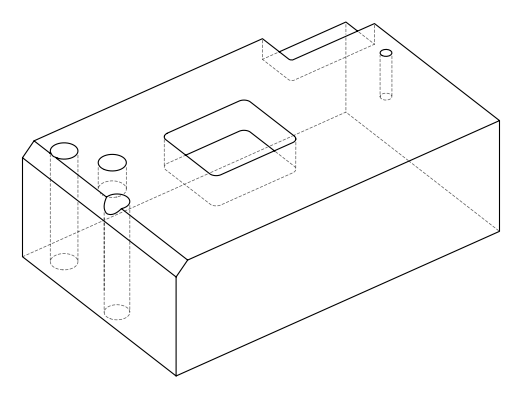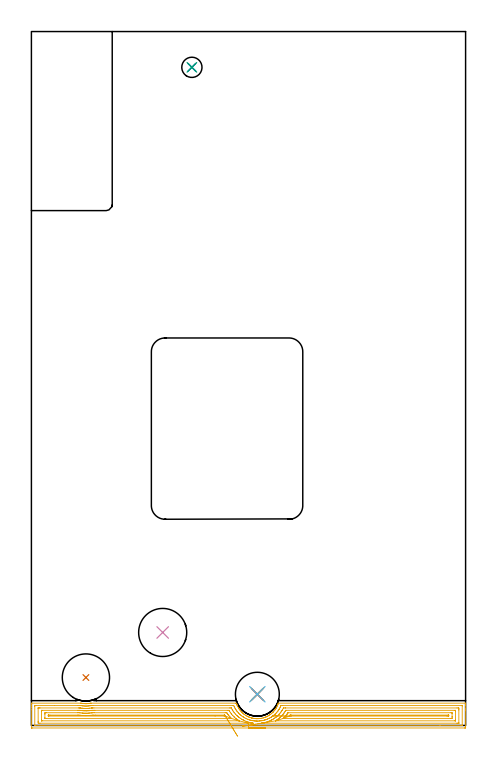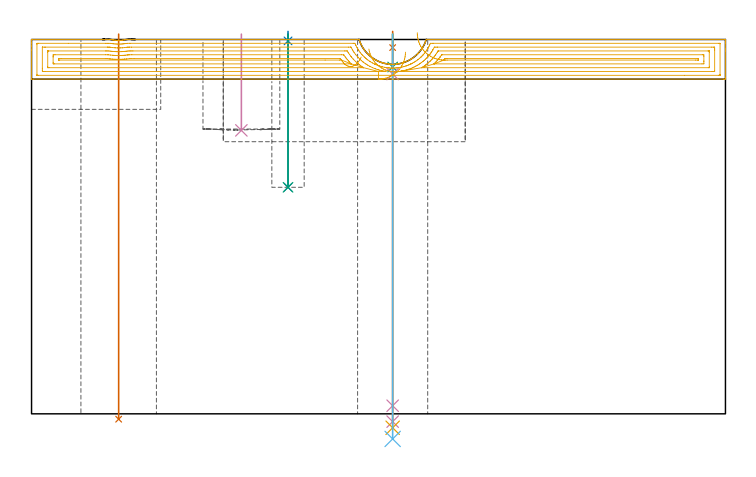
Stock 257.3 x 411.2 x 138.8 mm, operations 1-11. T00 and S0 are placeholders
(PLAN: 13 operations, 11 tool changes, 82.7 min)
(1 SPOT_DRILL | STEP1HOLE | NXT0321_9005460120000 | 0.05 min | 180 mm3)
(2 SPOT_DRILL_1 | STEP1POCKET | NXT0321_9005460120000 | 0.03 min | 2 mm3)
(3 DRILL_BLIND_HOLE_INTO_CENTER | STEP1HOLE | UGT0301_189 | 0.05 min | 237 mm3)
(4 GUN_DRILL_THROUGH_HOLE | STEP1HOLE | UGT0307_002 | 0.63 min | 3632 mm3)
(5 SPADE_DRILL_TO_ENLARGE_THROUGH_HOLE | STEP1HOLE | UGT0306_007 | 0.59 min | 25574 mm3)
(6 DRILL_TO_ENLARGE_THROUGH_HOLE | STEP1HOLE | UGT0301_387 | 0.6 min | 43998 mm3)
(7 INDEXABLE_INSERT_DRILL_THROUGH_HOLE_FROM_SOLID | STEP1HOLE_1 | NXT0302_027 | 0.57 min | 85388 mm3)
(8 DRILL_BLIND_HOLE_INTO_CENTER_1 | STEP1POCKET | UGT0301_189 | 0.23 min | 1923 mm3)
(9 DRILL_TO_ENLARGE_BLIND_HOLE | STEP1POCKET | UGT0301_373 | 0.23 min | 4258 mm3)
(10 INDEXABLE_INSERT_DRILL_BLIND_HOLE_FROM_SOLID | STEP1POCKET_1 | NXT0302_028 | 0.14 min | 21266 mm3)
(11 AREA_MILL | FG_CHAMFER_SURFACE | UGT0205_001 | 12.25 min | 27164 mm3)
(12 MILL_CORNER_NOTCH_RECTANGULAR | CORNER_NOTCH_RECTANGULAR | NXT0201_008 | Follow Part, ap 1.5, ae 75% | 50.61 min | 131548 mm3)
(13 MILL_RECTANGULAR_POCKET | POCKET_RECTANGULAR_STRAIGHT | NXT0201_012 | Follow Part, ap 4, ae 75% | 16.72 min | 363088 mm3)
(TOOL NXT0321_9005460120000 | NC Spot Drill, 142deg, 12mm, Carbide, Uncoated | D12 PA142 FL30 Z2)
(TOOL UGT0301_189 | Twist Drill 6.8 mm | D6.8 PA118 FL66 Z2)
(TOOL UGT0307_002 | Gun Drill 6 mm | D6 PA130 FL24 Z1)
(TOOL UGT0306_007 | Spade Drill 16.5mm | D16.5 PA132 FL10 Z2)
(TOOL UGT0301_387 | Twist Drill 26 mm | D26 PA118 FL165 Z2)
(TOOL NXT0302_027 | Index. Insert Drill 28mm [880-D2800L32-05] | D28 PA176 FL140 Z2)
(TOOL UGT0301_373 | Twist Drill Flat Bottom 12 mm | D12 PA180 FL101 Z2)
(TOOL NXT0302_028 | Index. Insert Drill 28.5mm [880-D2850L32-03] | D28.5 PA176 FL86 Z2)
(TOOL UGT0205_001 | Chamfer Mill 20 x 3 x 45 deg. | D20 FL50 Z2)
(TOOL NXT0201_008 | ENDMILL 6mm [2P460-0600-NA 1630] | D6 FL26 Z6)
(TOOL NXT0201_012 | ENDMILL 16mm [2P460-1600-NA 1630] | D16 FL38 Z6)
(OP 1 SPOT_DRILL)
G17 G21 G94 G90
T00 M6
G54
G17 G0 G90 X133.9 Y18.5 S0 M3
G43 Z148.8 H0
G94 G81 G98 Z135.8 F250. R141.8
G80
M5
M2
(OP 2 SPOT_DRILL_1)
G17 G21 G94 G90
T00 M6
G54
G17 G0 G90 X95.1 Y390. S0 M3
G43 Z148.8 H0
G94 G81 G98 Z138.279 F250. R141.8
G80
M5
M2
(OP 3 DRILL_BLIND_HOLE_INTO_CENTER)
G17 G21 G94 G90
T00 M6
G54
G17 G0 G90 X133.9 Y18.5 S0 M3
G43 Z148.8 H0
G94 G81 G98 Z128.6 F250. R140.8
G80
M5
M2
(OP 4 GUN_DRILL_THROUGH_HOLE)
G17 G21 G94 G90
T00 M6
G54
G17 G0 G90 X133.9 Y18.5 M8
G43 Z148.8 H0
Z136.643
S716 M3
G94 G1 Z126.004 F125. M26
G4 X.084
Z3. F250.
G4 X.084
Z-2.899 F125.
G4 X.084
M5
M9
G0 Z136.643
Z148.8
M2
(OP 5 SPADE_DRILL_TO_ENLARGE_THROUGH_HOLE)
G17 G21 G94 G90
T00 M6
G54
G17 G0 G90 X133.9 Y18.5 S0 M3
G43 Z148.8 H0
G94 G73 G98 Z-5.173 F250. Q15.997 R140.8
G80
M5
M2
(OP 6 DRILL_TO_ENLARGE_THROUGH_HOLE)
G17 G21 G94 G90
T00 M6
G54
G17 G0 G90 X133.9 Y18.5 S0 M3
G43 Z148.8 H0
G94 G73 G98 Z-9.311 F250. Q24.685 R140.8
G80
M5
M2
(OP 7 INDEXABLE_INSERT_DRILL_THROUGH_HOLE_FROM_SOLID)
G17 G21 G94 G90
T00 M6
G54
G17 G0 G90 X32.3 Y28.4 S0 M3
G43 Z148.8 H1
G94 G81 G98 Z-1.989 F250. R140.8
G80
M5
M2
(OP 8 DRILL_BLIND_HOLE_INTO_CENTER_1)
G17 G21 G94 G90
T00 M6
G54
G17 G0 G90 X95.1 Y390. S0 M3
G43 Z148.8 H0
G94 G81 G98 Z84. F250. R140.8
G80
M5
M2
(OP 9 DRILL_TO_ENLARGE_BLIND_HOLE)
G17 G21 G94 G90
T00 M6
G54
G17 G0 G90 X95.1 Y390. S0 M3
G43 Z148.8 H0
G94 G73 G98 Z84. F250. Q10.96 R140.8
G80
M5
M2
(OP 10 INDEXABLE_INSERT_DRILL_BLIND_HOLE_FROM_SOLID)
G17 G21 G94 G90
T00 M6
G54
G17 G0 G90 X77.8 Y55.1 S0 M3
G43 Z148.8 H1
G94 G81 G98 Z105.1 F250. R140.8
G80
M5
M2
(OP 11 AREA_MILL)
G17 G21 G94 G90
T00 M6
G54
G17 G0 G90 X138.65 Y-1.5 S1061 M3
G43 Z148.8 H0
Z134.1
G94 G1 X138.612 Z133.228 F250.
X138.498 Z132.364
X138.309 Z131.512
X138.047 Z130.68
X137.713 Z129.874
X137.31 Z129.1
X136.842 Z128.364
X136.31 Z127.672
X135.721 Z127.029
X135.078 Z126.44
X134.386 Z125.908
X133.65 Z125.44
X132.876 Z125.037
X132.07 Z124.703
X131.238 Z124.441
X130.386 Z124.252
X129.522 Z124.138
X128.65 Z124.1
X0.603
X0.067 Y-1.494 Z124.103
X0.01 Y-1.492 Z124.106
X0. Y-1.429 Z124.168
Y9.348 Z134.943
Y10.789 Z136.385
Y11.971 Z137.566
Y12.951 Z138.55
X0.003 Y13.077 Z138.67
X0.01 Y13.197 Z138.788
X0.157 Y13.2 Z138.8
X29.16 Y13.199 Z138.799
X29.229 Y13.201 Z138.796
X29.421 Y13.183 Z138.778
X29.589 Y13.163 Z138.76
X29.982 Y13.099 Z138.696
X30.05 Y13.089 Z138.683
X30.12 Y13.077 Z138.672
X30.432 Y13.033 Z138.63
X30.565 Y13.015 Z138.611
X30.942 Y12.978 Z138.571
X31.012 Y12.971 Z138.565
X31.362 Y12.949 Z138.544
X31.834 Y12.923 Z138.51
X31.903 Y12.918 Z138.508
X32.17 Z138.507
X32.206 Z138.505
X32.314 Z138.504
X32.376 Z138.505
X32.392 Y12.92
X32.413 Y12.921
X32.623 Y12.919 Z138.51
X32.727
X32.795 Y12.918 Z138.512
X32.961 Y12.924 Z138.522
X33.241 Y12.938 Z138.534
X33.619 Y12.975 Z138.567
X33.687 Y12.981 Z138.573
X34.058 Y13.028 Z138.622
X34.511 Y13.086 Z138.68
X34.578 Y13.094 Z138.691
X34.618 Y13.099 Z138.698
X34.855 Y13.137 Z138.735
X34.989 Y13.161 Z138.759
X35.161 Y13.195 Z138.784
X35.389 Y13.198 Z138.798
X121.065 Y13.2 Z138.8
X121.467 Y13.193 Z138.793
X121.512 Y13.071 Z138.671
X121.592 Y12.846 Z138.443
X121.779 Y12.322 Z137.922
X121.806 Y12.246 Z137.846
X121.881 Y12.052 Z137.651
X121.962 Y11.86 Z137.459
X122.118 Y11.534 Z137.13
X122.202 Y11.356 Z136.955
X122.667 Y10.466 Z136.065
X122.758 Y10.307 Z135.906
X122.854 Y10.15 Z135.75
X123.097 Y9.785 Z135.384
X123.237 Y9.576 Z135.175
X123.486 Y9.229 Z134.828
X123.746 Y8.887 Z134.487
X123.821 Y8.796 Z134.396
X123.911 Y8.686 Z134.285
X124.268 Y8.279 Z133.876
X124.494 Y8.036 Z133.632
X124.637 Y7.881 Z133.479
X124.724 Y7.796 Z133.394
X124.773 Y7.75 Z133.347
X124.935 Y7.599 Z133.194
X125.081 Y7.461 Z133.058
X125.122 Y7.423 Z133.02
X125.529 Y7.059 Z132.657
X125.581 Y7.016 Z132.614
X125.713 Y6.905 Z132.504
X125.799 Y6.838 Z132.438
X126.063 Y6.634 Z132.234
X126.419 Y6.374 Z131.973
X126.954 Y6.016 Z131.613
X127.227 Y5.85 Z131.448
X127.312 Y5.799 Z131.397
X127.756 Y5.551 Z131.15
X127.822 Y5.517 Z131.116
X128.204 Y5.321 Z130.917
X128.617 Y5.125 Z130.724
X128.698 Y5.09 Z130.69
X128.855 Y5.023 Z130.621
X129.096 Y4.926 Z130.523
X129.273 Y4.86 Z130.457
X129.54 Y4.762 Z130.357
X129.765 Y4.684 Z130.284
X129.987 Y4.612 Z130.205
X130.238 Y4.538 Z130.131
X130.432 Y4.481 Z130.074
X130.584 Y4.441 Z130.037
X130.769 Y4.392 Z129.99
X130.879 Y4.365 Z129.961
X131.455 Y4.235 Z129.834
X131.613 Y4.205 Z129.804
X131.71 Y4.189 Z129.789
X131.773 Y4.18 Z129.778
X132.219 Y4.126 Z129.718
X132.313 Y4.113 Z129.709
X132.401 Y4.101 Z129.698
X132.484 Y4.091 Z129.688
X132.662 Y4.07 Z129.663
X133.108 Y4.03 Z129.626
X133.344 Y4.018 Z129.614
X133.415 Y4.015 Z129.608
X133.47 Y4.013 Z129.604
X133.666 Y4.006 Z129.596
X133.95 Y4.007
X134.167 Z129.604
X134.38 Y4.015 Z129.613
X134.446 Y4.018 Z129.616
X135.338 Y4.091 Z129.686
X135.342 Z129.687
X135.434 Y4.101 Z129.7
X135.488 Y4.107 Z129.706
X135.784 Y4.144 Z129.742
X136.229 Y4.216 Z129.81
X136.345 Y4.237 Z129.832
X137.121 Y4.414 Z130.011
X137.513 Y4.519 Z130.118
X137.568 Y4.533 Z130.133
X138.013 Y4.673 Z130.273
X138.485 Y4.842 Z130.442
X138.912 Y5.011 Z130.607
X139.065 Y5.076 Z130.674
X139.181 Y5.126 Z130.723
X139.804 Y5.426 Z131.025
X140.244 Y5.662 Z131.26
X140.408 Y5.756 Z131.354
X140.688 Y5.917 Z131.515
X140.849 Y6.016 Z131.614
X141.142 Y6.211 Z131.809
X141.217 Y6.261 Z131.859
X141.579 Y6.516 Z132.115
X142.084 Y6.905 Z132.505
X142.471 Y7.231 Z132.83
X143.071 Y7.795 Z133.395
X143.139 Y7.864 Z133.464
X143.306 Y8.036 Z133.632
X143.363 Y8.093 Z133.691
X143.883 Y8.686 Z134.284
X144.265 Y9.161 Z134.76
X144.399 Y9.348 Z134.944
X144.564 Y9.576 Z135.174
X144.857 Y10.018 Z135.616
X144.983 Y10.222 Z135.819
X145.146 Y10.485 Z136.083
X145.598 Y11.356 Z136.955
X145.872 Y11.971 Z137.568
X145.995 Y12.246 Z137.845
X146.038 Y12.351 Z137.951
X146.21 Y12.846 Z138.44
X146.274 Y13.023 Z138.619
X146.343 Y13.197 Z138.789
X146.496 Y13.2 Z138.8
X257.143
X257.29 Y13.197 Z138.788
X257.296 Y13.142 Z138.733
X257.299 Y13.076 Z138.668
X257.3 Y12.95 Z138.55
Y12.588 Z138.187
Y11.971 Z137.566
Y9.914 Z135.512
Y9.348 Z134.943
Y8.757 Z134.352
Y-0.863 Z124.734
X257.296 Y-1.146 Z124.451
X257.29 Y-1.493 Z124.104
X257.054 Y-1.497 Z124.102
X256.697 Y-1.5 Z124.1
X128.65
Y-0.086 Z125.514
X2.388 Y-0.085 Z125.515
X2.197 Y-0.084 Z125.516
X2.046 Y-0.08 Z125.52
X2.015 Y-0.079 Z125.521
X2.009 Y-0.061 Z125.539
X2.005 Y-0.035 Z125.565
X2.001 Y0.108 Z125.708
X2. Y11.477 Z137.077
X2.002 Y11.604 Z137.204
X2.006 Y11.705 Z137.305
X2.01 Y11.768 Z137.368
X2.039 Y11.779 Z137.379
X2.388 Y11.783 Z137.383
X2.579 Y11.785 Z137.385
X13.637
X27.563
X28.265 Y11.784 Z137.384
X28.458 Y11.783 Z137.383
X29.157 Y11.773 Z137.373
X29.392 Y11.741 Z137.341
X30.05 Y11.651 Z137.251
X30.423 Y11.606 Z137.206
X30.942 Y11.56 Z137.16
X31.392 Y11.53 Z137.13
X31.834 Y11.507 Z137.107
X32.311 Y11.504 Z137.104
X32.727 Y11.507 Z137.107
X33.184 Y11.523 Z137.123
X33.619 Y11.552 Z137.152
X34.01 Y11.588 Z137.188
X34.511 Y11.65 Z137.25
X34.802 Y11.687 Z137.287
X35.404 Y11.768 Z137.368
X35.602 Y11.777 Z137.377
X36.296 Y11.783 Z137.383
X36.487 Y11.784 Z137.384
X119.281 Y11.785 Z137.385
X119.471
X119.821 Y11.78 Z137.38
X119.902 Y11.779 Z137.379
X120.173 Y11.185 Z136.785
X120.215 Y11.097 Z136.697
X120.252 Y11.019 Z136.619
X120.67 Y10.222 Z135.822
X120.808 Y9.964 Z135.564
X121.065 Y9.522 Z135.122
X121.179 Y9.348 Z134.948
X121.391 Y9.029 Z134.629
X121.798 Y8.473 Z134.073
X121.958 Y8.263 Z133.863
X122.522 Y7.599 Z133.199
X122.85 Y7.24 Z132.84
X123.373 Y6.724 Z132.324
X123.742 Y6.384 Z131.984
X124.03 Y6.132 Z131.732
X124.38 Y5.85 Z131.45
X124.635 Y5.654 Z131.254
X125.373 Y5.126 Z130.726
X125.527 Y5.024 Z130.624
X125.605 Y4.975 Z130.575
X126.419 Y4.503 Z130.103
X127.19 Y4.101 Z129.701
X127.312 Y4.042 Z129.642
X127.427 Y3.988 Z129.588
X128.204 Y3.666 Z129.266
X128.913 Y3.406 Z129.006
X129.096 Y3.344 Z128.944
X129.148 Y3.327 Z128.927
X129.485 Y3.226 Z128.826
X129.988 Y3.091 Z128.691
X130.175 Y3.044 Z128.644
X130.881 Y2.887 Z128.487
X131.305 Y2.811 Z128.411
X131.773 Y2.748 Z128.348
X132.335 Y2.676 Z128.276
X132.509 Y2.658 Z128.258
X132.665 Y2.646 Z128.246
X133.299 Y2.605 Z128.205
X133.558 Y2.593 Z128.193
X133.707 Y2.59 Z128.19
X133.8
X134.45 Y2.608 Z128.208
X135.04 Y2.648 Z128.248
X135.342 Y2.673 Z128.273
X135.855 Y2.724 Z128.324
X136.235 Y2.772 Z128.372
X136.634 Y2.835 Z128.435
X137.127 Y2.934 Z128.534
X137.369 Y2.989 Z128.589
X138.019 Y3.144 Z128.744
X138.086 Y3.161 Z128.761
X138.325 Y3.226 Z128.826
X138.83 Y3.386 Z128.986
X138.912 Y3.413 Z129.013
X139.422 Y3.601 Z129.201
X139.804 Y3.75 Z129.35
X140.056 Y3.854 Z129.454
X140.606 Y4.101 Z129.701
X140.679 Y4.135 Z129.735
X140.696 Y4.144 Z129.744
X141.249 Y4.434 Z130.034
X141.589 Y4.619 Z130.219
X141.818 Y4.751 Z130.351
X142.195 Y4.975 Z130.575
X142.367 Y5.087 Z130.687
X142.481 Y5.163 Z130.763
X143.165 Y5.646 Z131.246
X143.428 Y5.85 Z131.45
X143.879 Y6.228 Z131.828
X144.265 Y6.568 Z132.168
X144.348 Y6.644 Z132.244
X144.432 Y6.724 Z132.324
X144.793 Y7.082 Z132.682
X145.158 Y7.459 Z133.059
X145.225 Y7.533 Z133.133
X145.282 Y7.599 Z133.199
X145.63 Y8.01 Z133.61
X146.029 Y8.494 Z134.094
X146.05 Y8.522 Z134.122
X146.39 Y9.015 Z134.615
X146.615 Y9.348 Z134.948
X146.742 Y9.544 Z135.144
X146.942 Y9.864 Z135.464
X147.071 Y10.096 Z135.696
X147.138 Y10.222 Z135.822
X147.369 Y10.679 Z136.279
X147.573 Y11.097 Z136.697
X147.656 Y11.272 Z136.872
X147.835 Y11.665 Z137.265
X147.891 Y11.773 Z137.373
X147.931 Y11.779 Z137.379
X148.029 Y11.781 Z137.381
X148.727 Y11.785 Z137.385
X148.917 Y11.786 Z137.386
X254.912 Y11.785 Z137.385
X255.103 Y11.784 Z137.384
X255.254 Y11.78 Z137.38
X255.285 Y11.779 Z137.379
X255.291 Y11.761 Z137.361
X255.294 Y11.735 Z137.335
X255.299 Y11.592 Z137.192
X255.3 Y0.223 Z125.823
X255.298 Y0.096 Z125.696
X255.294 Y-0.005 Z125.595
X255.29 Y-0.069 Z125.531
X255.261 Y-0.079 Z125.521
X254.912 Y-0.083 Z125.517
X254.722 Y-0.085 Z125.515
X242.095 Y-0.086 Z125.514
X128.65
Y1.328 Z126.928
X5.065 Y1.329 Z126.929
X4.323 Y1.33 Z126.93
X4.173 Y1.332 Z126.932
X4.03 Y1.335 Z126.935
X4.01 Y1.477 Z127.077
X4.004 Y1.643 Z127.243
X4. Y2.352 Z127.952
Y2.521 Z128.121
X4.001 Y10.222 Z135.822
X4.003 Y10.307 Z135.907
X4.007 Y10.349 Z135.949
X4.01 Y10.364 Z135.964
X4.026 Y10.366 Z135.966
X4.173 Y10.369 Z135.969
X4.913 Y10.371 Z135.971
X5.065
X28.114
X28.265 Y10.37 Z135.97
X28.636 Y10.365 Z135.965
X28.822 Y10.361 Z135.961
X29.032 Y10.345 Z135.945
X29.157 Y10.33 Z135.93
X29.94 Y10.222 Z135.822
X30.05 Y10.21 Z135.81
X30.064 Y10.208 Z135.808
X30.942 Y10.136 Z135.736
X31.037 Y10.129 Z135.729
X31.834 Y10.092 Z135.692
X31.97 Y10.089 Z135.689
X32.727 Y10.091 Z135.691
X32.858 Y10.094 Z135.694
X33.619 Y10.128 Z135.728
X33.709 Y10.134 Z135.734
X34.511 Y10.209 Z135.809
X34.524 Y10.21 Z135.81
X35.404 Y10.327 Z135.927
X35.594 Y10.35 Z135.95
X35.775 Y10.363 Z135.963
X36.147 Y10.368 Z135.968
X36.296 Y10.369 Z135.969
X37.038 Y10.37 Z135.97
X117.496 Y10.371 Z135.971
X118.239 Y10.369 Z135.969
X118.388 Y10.366 Z135.966
X118.433 Y10.365 Z135.965
X118.476 Y10.314 Z135.914
X119.005 Y9.348 Z134.948
X119.281 Y8.888 Z134.488
X119.56 Y8.473 Z134.073
X120.173 Y7.613 Z133.213
X120.184 Y7.599 Z133.199
X120.217 Y7.556 Z133.156
X120.938 Y6.724 Z132.324
X121.065 Y6.584 Z132.184
X121.801 Y5.85 Z131.45
X121.958 Y5.701 Z131.301
X122.348 Y5.355 Z130.955
X122.794 Y4.975 Z130.575
X122.85 Y4.93 Z130.53
X123.078 Y4.752 Z130.352
X123.742 Y4.284 Z129.884
X124.009 Y4.101 Z129.701
X124.635 Y3.712 Z129.312
X125.487 Y3.226 Z128.826
X125.527 Y3.205 Z128.805
X125.574 Y3.181 Z128.781
X126.419 Y2.772 Z128.372
X127.243 Y2.419 Z128.019
X127.312 Y2.393 Z127.993
X127.426 Y2.352 Z127.952
X128.204 Y2.084 Z127.684
X128.606 Y1.958 Z127.558
X129.096 Y1.822 Z127.422
X129.826 Y1.637 Z127.237
X129.988 Y1.601 Z127.201
X130.571 Y1.477 Z127.077
X130.881 Y1.424 Z127.024
X130.946 Y1.414 Z127.014
X131.125 Y1.388 Z126.988
X131.27 Y1.366 Z126.966
X131.466 Y1.335 Z126.935
X131.033 Y1.329 Z126.929
X128.65 Y1.328 Z126.928
X123.126 Y2.748 Z128.348
X123.12 Y2.747 Z128.347
X123.086 Y2.744 Z128.344
X123.022 Y2.743 Z128.343
X122.85
X6.451
X6.129 Y2.744 Z128.344
X6.075 Y2.745 Z128.345
X6.02 Y2.749 Z128.349
X6.01 Y2.753 Z128.353
X6.006 Y2.772 Z128.372
X6.003 Y2.817 Z128.417
X6. Y3.185 Z128.785
Y8.473 Z134.073
X6.003 Y8.89 Z134.49
X6.007 Y8.941 Z134.541
X6.01 Y8.949 Z134.549
X6.02 Y8.951 Z134.551
X6.06 Y8.954 Z134.554
X6.191 Y8.956 Z134.556
X6.356 Y8.957 Z134.557
X27.373 Y8.956 Z134.556
X27.773
X28.265 Y8.952 Z134.552
X28.673 Y8.948 Z134.548
X29.157 Y8.889 Z134.489
X29.691 Y8.825 Z134.425
X30.05 Y8.79 Z134.39
X30.673 Y8.737 Z134.337
X30.942 Y8.719 Z134.319
X31.619 Y8.685 Z134.285
X31.834 Y8.678 Z134.278
X32.52 Y8.676 Z134.276
X32.727 Y8.679 Z134.279
X33.386 Y8.702 Z134.302
X33.619 Y8.714 Z134.314
X34.219 Y8.759 Z134.359
X34.511 Y8.787 Z134.387
X35.026 Y8.843 Z134.443
X35.404 Y8.887 Z134.487
X35.822 Y8.938 Z134.538
X36.296 Y8.949 Z134.549
X36.699 Y8.953 Z134.553
X37.188 Y8.955 Z134.555
X37.588 Y8.956 Z134.556
X116.111 Y8.957 Z134.557
X116.604 Y8.955 Z134.555
X117.008 Y8.952 Z134.552
X117.059 Y8.949 Z134.549
X117.353 Y8.473 Z134.073
X117.496 Y8.245 Z133.845
X117.947 Y7.599 Z133.199
X118.388 Y6.987 Z132.587
X118.602 Y6.724 Z132.324
X119.281 Y5.926 Z131.526
X119.352 Y5.85 Z131.45
X120.173 Y5.019 Z130.619
X120.22 Y4.975 Z130.575
X121.065 Y4.234 Z129.834
X121.227 Y4.101 Z129.701
X121.635 Y3.783 Z129.383
X121.958 Y3.548 Z129.148
X122.415 Y3.226 Z128.826
X122.85 Y2.934 Z128.534
X123.029 Y2.816 Z128.416
X123.117 Y2.756 Z128.356
X123.126 Y2.748 Z128.348
X118.566 Y4.162 Z129.762
X118.564 Y4.161 Z129.761
X118.53 Y4.159 Z129.759
X118.388 Y4.157 Z129.757
X118.331
X8.577
X8.205 Y4.161 Z129.761
X8.027 Y4.164 Z129.764
X8.01 Y4.261 Z129.861
X8.002 Y4.721 Z130.321
X8.001 Y6.724 Z132.324
X8.002 Y6.979 Z132.579
X8.01 Y7.438 Z133.038
X8.027 Y7.536 Z133.136
X8.691 Y7.543 Z133.143
X27.43 Y7.542 Z133.142
X28.265 Y7.541 Z133.141
X28.326 Y7.539 Z133.139
X28.537 Y7.526 Z133.126
X29.327 Y7.432 Z133.032
X30.05 Y7.364 Z132.964
X30.311 Y7.342 Z132.942
X30.942 Y7.302 Z132.902
X31.263 Y7.285 Z132.885
X31.834 Y7.264 Z132.864
X32.178 Y7.262 Z132.862
X32.727 Y7.265 Z132.865
X33.058 Y7.274 Z132.874
X33.619 Y7.297 Z132.897
X33.91 Y7.314 Z132.914
X34.511 Y7.36 Z132.96
X34.735 Y7.38 Z132.98
X35.404 Y7.452 Z133.052
X35.538 Y7.467 Z133.067
X35.894 Y7.507 Z133.107
X36.09 Y7.529 Z133.129
X36.296 Y7.538 Z133.138
X36.356 Y7.54 Z133.14
X37.188 Y7.541 Z133.141
X114.877 Y7.543 Z133.143
X115.711 Y7.537 Z133.137
X115.733 Y7.536 Z133.136
X115.757 Y7.516 Z133.116
X115.812 Y7.444 Z133.044
X116.328 Y6.724 Z132.324
X116.604 Y6.35 Z131.95
X117.014 Y5.85 Z131.45
X117.496 Y5.286 Z130.886
X117.783 Y4.975 Z130.575
X118.535 Y4.203 Z129.803
X118.563 Y4.17 Z129.77
X118.566 Y4.162 Z129.762
X114.889 Y5.578 Z131.178
X114.819 Y5.577 Z131.177
X114.21 Y5.572 Z131.172
X108.858 Y5.571 Z131.171
X10.419 Y5.572 Z131.172
X10.134 Y5.574 Z131.174
X10.054 Y5.576 Z131.176
X10.012 Y5.578 Z131.178
X10.01 Y5.604 Z131.204
X10.004 Y5.713 Z131.313
X10.002 Y5.85 Z131.45
X10.006 Y6.055 Z131.655
X10.01 Y6.105 Z131.705
X10.014 Y6.122 Z131.722
X10.041 Y6.124 Z131.724
X10.136 Y6.127 Z131.727
X10.419 Y6.128 Z131.728
X11.027 Y6.129 Z131.729
X27.373 Y6.127 Z131.727
X27.985 Y6.124 Z131.724
X28.265 Y6.121 Z131.721
X28.964 Y6.04 Z131.64
X29.157 Y6.02 Z131.62
X29.952 Y5.946 Z131.546
X30.942 Y5.878 Z131.478
X31.592 Y5.85 Z131.45
X31.834 Y5.843 Z131.443
X31.842
X32.692
X32.733
X32.984 Y5.85 Z131.45
X33.595 Y5.873 Z131.473
X33.619 Y5.874 Z131.474
X34.433 Y5.927 Z131.527
X34.511 Y5.933 Z131.533
X35.247 Y6.003 Z131.603
X36.296 Y6.119 Z131.719
X36.908 Y6.125 Z131.725
X38.08 Y6.127 Z131.727
X114.211 Y6.128 Z131.728
X114.401 Y6.126 Z131.726
X114.469 Y6.124 Z131.724
X114.502 Y6.121 Z131.721
X114.512 Y6.11 Z131.71
X114.556 Y6.055 Z131.655
X114.707 Y5.85 Z131.45
X114.819 Y5.693 Z131.293
X114.889 Y5.578 Z131.178
X115.246 Y4.991 Z130.641
X115.627 Y4.366 Z130.166
X116.027 Y3.708 Z129.756
X116.445 Y3.022 Z129.415
X116.877 Y2.314 Z129.146
X117.319 Y1.588 Z128.949
X117.768 Y0.85 Z128.828
X118.221 Y0.105 Z128.782
X118.674 Y-0.639 Z128.813
X119.124 Y-1.379 Z128.919
X119.568 Y-2.108 Z129.1
X120.002 Y-2.82 Z129.355
X120.423 Y-3.511 Z129.682
X120.827 Y-4.175 Z130.078
X121.212 Y-4.807 Z130.54
X121.574 Y-5.402 Z131.065
X121.911 Y-5.956 Z131.649
X122.221 Y-6.464 Z132.287
G0 X125.08 Y-0.472 Z135.252
G1 X125.252 Y-0.445 Z134.397
X125.496 Y-0.405 Z133.561
X125.812 Y-0.355 Z132.749
X126.196 Y-0.293 Z131.968
X126.646 Y-0.221 Z131.225
X127.158 Y-0.139 Z130.523
X127.729 Y-0.047 Z129.87
X128.354 Y0.053 Z129.269
X129.028 Y0.161 Z128.726
X129.746 Y0.276 Z128.245
X130.503 Y0.397 Z127.828
X131.293 Y0.524 Z127.48
X132.11 Y0.655 Z127.203
X132.948 Y0.789 Z127.
X133.8 Y0.926 Z126.871
X134.659 Y1.063 Z126.817
X135.52 Y1.202 Z126.84
X136.376 Y1.339 Z126.939
X137.144 Y1.461 Z127.061
X137.23 Y1.477 Z127.077
X137.877 Y1.617 Z127.217
X138.019 Y1.65 Z127.25
X138.591 Y1.792 Z127.392
X138.912 Y1.876 Z127.476
X139.285 Y1.986 Z127.586
X139.804 Y2.151 Z127.751
X139.957 Y2.202 Z127.802
X140.376 Y2.352 Z127.952
X140.605 Y2.441 Z128.041
X140.696 Y2.478 Z128.078
X141.227 Y2.706 Z128.306
X141.589 Y2.871 Z128.471
X141.832 Y2.988 Z128.588
X142.315 Y3.226 Z128.826
X142.424 Y3.283 Z128.883
X142.481 Y3.313 Z128.913
X142.989 Y3.603 Z129.203
X143.373 Y3.827 Z129.427
X143.544 Y3.934 Z129.534
X143.801 Y4.101 Z129.701
X144.073 Y4.289 Z129.889
X144.265 Y4.425 Z130.025
X144.586 Y4.661 Z130.261
X145. Y4.975 Z130.575
X145.087 Y5.045 Z130.645
X145.158 Y5.103 Z130.703
X145.562 Y5.454 Z131.054
X146.006 Y5.85 Z131.45
X146.029 Y5.871 Z131.471
X146.05 Y5.891 Z131.491
X146.471 Y6.312 Z131.912
X146.867 Y6.724 Z132.324
X146.903 Y6.763 Z132.363
X146.942 Y6.808 Z132.408
X147.308 Y7.24 Z132.84
X147.608 Y7.599 Z133.199
X147.708 Y7.723 Z133.323
X147.835 Y7.888 Z133.488
X148.079 Y8.234 Z133.834
X148.243 Y8.473 Z134.073
X148.434 Y8.761 Z134.361
X148.727 Y9.216 Z134.816
X148.777 Y9.299 Z134.899
X148.804 Y9.348 Z134.948
X149.345 Y10.354 Z135.954
X149.474 Y10.365 Z135.965
X149.619 Y10.367 Z135.967
X150.36 Y10.371 Z135.971
X150.512
X252.235
X252.977 Y10.37 Z135.97
X253.127 Y10.368 Z135.968
X253.27 Y10.365 Z135.965
X253.29 Y10.222 Z135.822
X253.296 Y10.057 Z135.657
X253.3 Y9.348 Z134.948
Y9.179 Z134.779
X253.299 Y1.477 Z127.077
X253.297 Y1.393 Z126.993
X253.293 Y1.351 Z126.951
X253.29 Y1.336 Z126.936
X253.274 Y1.334 Z126.934
X253.127 Y1.331 Z126.931
X252.387 Y1.329 Z126.929
X252.235 Y1.328 Z126.928
X137.127 Y1.329 Z126.929
X136.384 Y1.331 Z126.931
X136.376 Y1.339 Z126.939
X144.695 Y2.751 Z128.351
X144.704 Y2.76 Z128.36
X144.725 Y2.776 Z128.376
X144.794 Y2.822 Z128.422
X145.158 Y3.059 Z128.659
X145.259 Y3.128 Z128.728
X145.401 Y3.226 Z128.826
X145.776 Y3.495 Z129.095
X146.05 Y3.694 Z129.294
X146.283 Y3.873 Z129.473
X146.572 Y4.101 Z129.701
X146.773 Y4.267 Z129.867
X146.942 Y4.409 Z130.009
X147.245 Y4.679 Z130.279
X147.574 Y4.975 Z130.575
X147.707 Y5.1 Z130.7
X147.835 Y5.223 Z130.823
X148.149 Y5.542 Z131.142
X148.444 Y5.85 Z131.45
X148.579 Y5.995 Z131.595
X148.727 Y6.161 Z131.761
X148.988 Y6.468 Z132.068
X149.202 Y6.724 Z132.324
X149.386 Y6.953 Z132.553
X149.619 Y7.25 Z132.85
X149.766 Y7.455 Z133.055
X149.866 Y7.599 Z133.199
X150.123 Y7.98 Z133.58
X150.448 Y8.473 Z134.073
X150.473 Y8.511 Z134.111
X150.744 Y8.95 Z134.55
X150.762 Y8.952 Z134.552
X150.811 Y8.955 Z134.555
X150.911 Y8.957 Z134.557
X250.849
X251.171 Y8.956 Z134.556
X251.225 Y8.954 Z134.554
X251.28 Y8.95 Z134.55
X251.29 Y8.947 Z134.547
X251.294 Y8.928 Z134.528
X251.297 Y8.883 Z134.483
X251.3 Y8.515 Z134.115
Y3.226 Z128.826
X251.297 Y2.81 Z128.41
X251.293 Y2.759 Z128.359
X251.29 Y2.751 Z128.351
X251.28 Y2.748 Z128.348
X251.24 Y2.745 Z128.345
X251.109 Y2.743 Z128.343
X250.944
X145.158
X144.758 Y2.744 Z128.344
X144.722 Y2.745 Z128.345
X144.702 Y2.749 Z128.349
X144.695 Y2.751 Z128.351
X149.238 Y4.164 Z129.764
X149.241 Y4.174 Z129.774
X149.263 Y4.198 Z129.798
X149.389 Y4.327 Z129.927
X149.619 Y4.555 Z130.155
X149.829 Y4.77 Z130.37
X150.024 Y4.975 Z130.575
X150.255 Y5.227 Z130.827
X150.512 Y5.513 Z131.113
X150.668 Y5.696 Z131.296
X150.797 Y5.85 Z131.45
X151.065 Y6.182 Z131.782
X151.404 Y6.609 Z132.209
X151.453 Y6.676 Z132.276
X151.487 Y6.724 Z132.324
X152.012 Y7.477 Z133.077
X152.047 Y7.524 Z133.124
X152.09 Y7.536 Z133.136
X152.296 Y7.541 Z133.141
X152.354 Y7.542 Z133.142
X248.723 Y7.543 Z133.143
X249.095 Y7.539 Z133.139
X249.273 Y7.536 Z133.136
X249.29 Y7.439 Z133.039
X249.298 Y6.979 Z132.579
X249.3 Y5.229 Z130.829
X249.299 Y4.975 Z130.575
X249.292 Y4.361 Z129.961
X249.283 Y4.164 Z129.764
X248.609 Y4.157 Z129.757
X149.562
X149.238 Y4.164 Z129.764
X152.911 Y5.578 Z131.178
X153.102 Y5.85 Z131.45
X153.138 Y5.9 Z131.5
X153.189 Y5.968 Z131.568
X153.276 Y6.081 Z131.681
X153.309 Y6.122 Z131.722
X153.341 Y6.123 Z131.723
X153.492 Y6.126 Z131.726
X153.797 Y6.128 Z131.728
X154.081 Y6.129 Z131.729
X246.881 Y6.128 Z131.728
X247.166 Y6.126 Z131.726
X247.246 Y6.124 Z131.724
X247.288 Y6.122 Z131.722
X247.29 Y6.095 Z131.695
X247.296 Y5.987 Z131.587
X247.298 Y5.85 Z131.45
X247.294 Y5.645 Z131.245
X247.29 Y5.595 Z131.195
X247.286 Y5.578 Z131.178
X247.26 Y5.576 Z131.176
X247.164 Y5.573 Z131.173
X246.881 Y5.572 Z131.172
X246.273 Y5.571 Z131.171
X154.081
X153.472 Y5.572 Z131.172
X153.189 Y5.575 Z131.175
X152.911 Y5.578 Z131.178
X152.04 Y5.589 Z131.227
X151.177 Y5.6 Z131.352
X150.328 Y5.611 Z131.551
X149.499 Y5.621 Z131.824
X148.697 Y5.631 Z132.168
X147.929 Y5.641 Z132.581
X147.199 Y5.65 Z133.059
X146.514 Y5.659 Z133.598
X145.878 Y5.667 Z134.196
X145.297 Y5.674 Z134.846
X144.775 Y5.681 Z135.545
X144.315 Y5.686 Z136.287
X143.922 Y5.691 Z137.066
X143.599 Y5.695 Z137.876
X143.347 Y5.699 Z138.711
X143.169 Y5.701 Z139.565
X143.066 Y5.702 Z140.431
X143.039 Y5.703 Z141.303
G0 Z148.8
M5
M2
